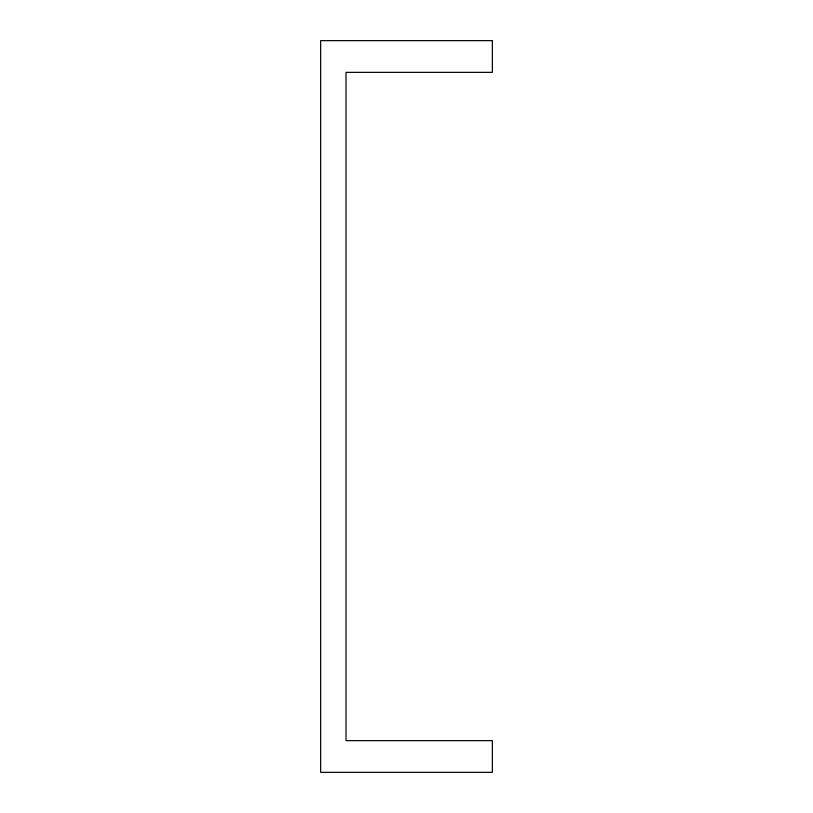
<?xml version="1.0" encoding="UTF-8"?>
<svg xmlns="http://www.w3.org/2000/svg" width="813" height="813" viewBox="0 0 813 813"><rect width="100%" height="100%" fill="white"/><g stroke="black" fill="none" stroke-linecap="round" stroke-linejoin="round"><path stroke-width="1.22" d="M492.353 40.65L320.647 40.65L320.647 772.35L492.353 772.35L492.353 740.643L346.013 740.643L346.013 72.357L492.353 72.357L492.353 40.65"/></g></svg>
